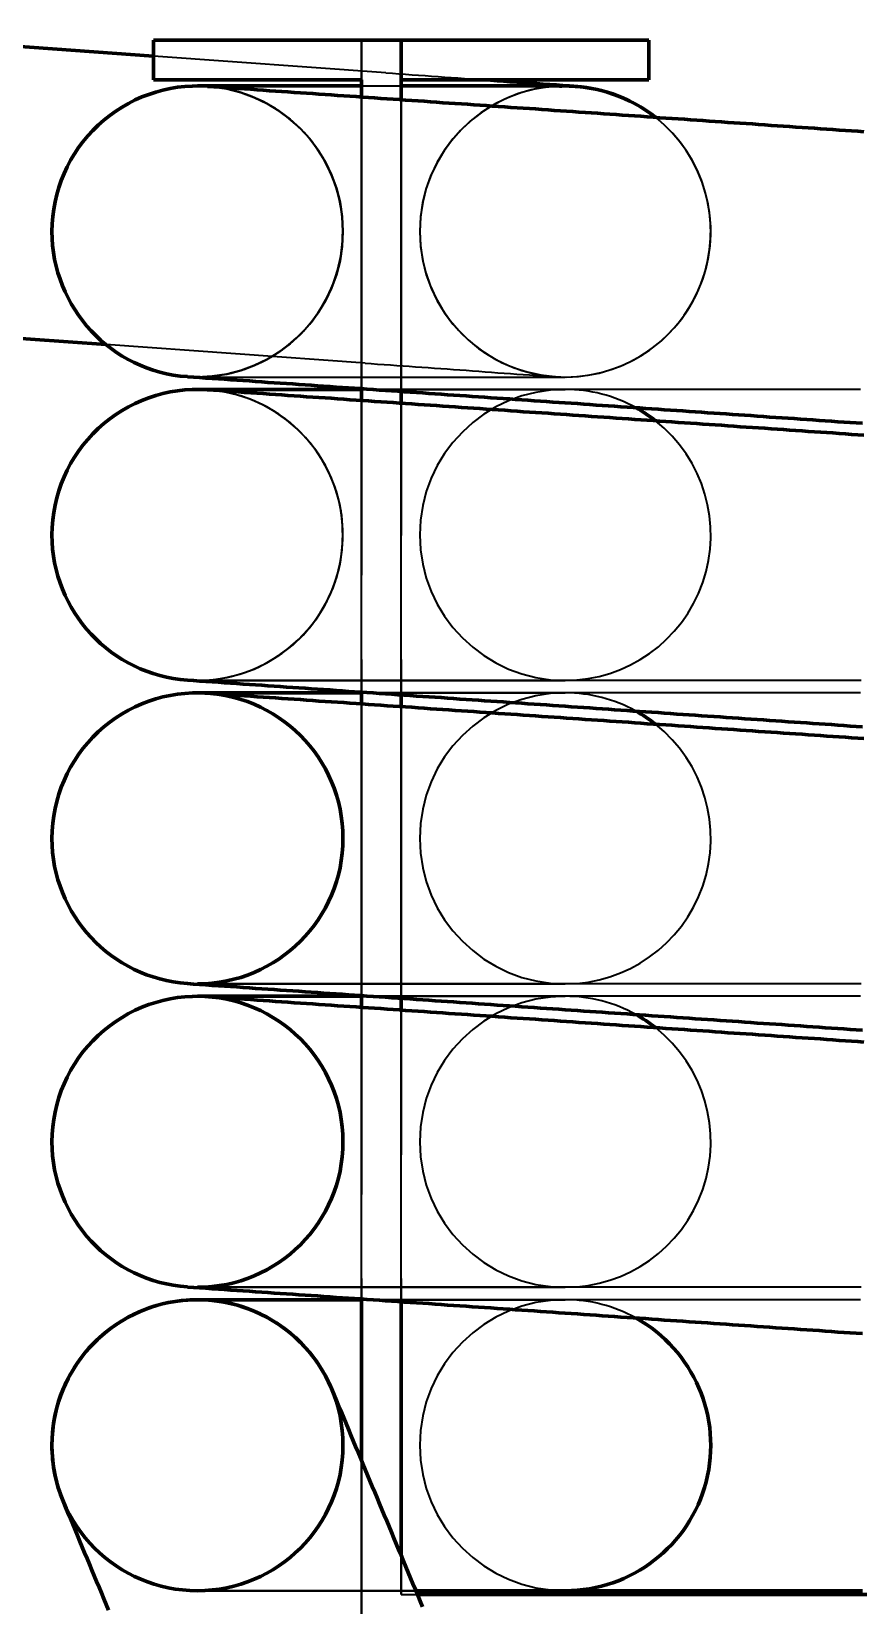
# Model space of a CAD drawing. Header units: millimetres. Extents: x 0 to 2382, y 0 to 420.
# Drawn here: x 137.43 to 144.11, y 152.82 to 165.53 of the extents above; entities that cross this region are included whole.
import ezdxf

# ---------------------------------------------------------------- set-up
doc = ezdxf.new("R2010")
doc.units = ezdxf.units.MM
doc.linetypes.add('IRAM-E-TRAZOS', pattern=[5, 4, -1])
doc.layers.add('01-VISIBLE', color=7, linetype='CONTINUOUS', lineweight=70)
doc.layers.add('02-OCULTA', color=4, linetype='IRAM-E-TRAZOS', lineweight=35)

msp = doc.modelspace()

# ---------------------------------------------------------------- linework, layer by layer
at = {"layer": '01-VISIBLE'}
for p, q in [((138.42, 165.329), (135.642, 165.528)), ((140.42, 165.458), (138.42, 165.458)), ((138.42, 165.138), (138.42, 165.458)), ((140.42, 164.977), (140.42, 165.458)), ((142.42, 165.458), (140.42, 165.458)), ((142.42, 165.138), (142.42, 165.458)), ((138.42, 165.138), (140.1, 165.138)), ((140.1, 164.999), (140.1, 165.138)), ((140.42, 165.088), (140.42, 165.138)), ((140.42, 165.138), (142.42, 165.138)), ((138.867, 165.088), (140.1, 165.088)), ((140.42, 165.088), (141.653, 165.088)), ((138.034, 163), (135.474, 163.184)), ((138.867, 162.638), (140.1, 162.638)), ((140.1, 162.549), (140.1, 162.643)), ((140.42, 162.527), (140.42, 162.621)), ((138.867, 160.188), (140.1, 160.188)), ((140.1, 160.099), (140.1, 160.193)), ((140.42, 160.077), (140.42, 160.171)), ((138.867, 157.738), (140.1, 157.738)), ((140.1, 157.649), (140.1, 157.743)), ((140.42, 157.627), (140.42, 157.721)), ((138.867, 155.288), (140.1, 155.288)), ((140.1, 153.988), (140.1, 155.293)), ((140.42, 153.222), (140.42, 155.271)), ((140.539, 152.938), (141.653, 152.938)), ((140.551, 152.908), (172.58, 152.908)), ((140.551, 152.908), (172.58, 152.908)), ((140.551, 152.908), (172.58, 152.908))]:
    msp.add_line(p, q, dxfattribs=at)
for points in [[(141.089, 165.138), (141.142, 165.134), (141.195, 165.13), (141.248, 165.126), (141.301, 165.122), (141.354, 165.119), (141.406, 165.115), (141.459, 165.111), (141.512, 165.107), (141.565, 165.103), (141.618, 165.1), (141.671, 165.096), (141.723, 165.092), (141.776, 165.088), (141.829, 165.084)], [(138.867, 165.088), (138.851, 165.088), (138.836, 165.088), (138.821, 165.088), (138.806, 165.088), (138.79, 165.088), (138.775, 165.088)], [(144.157, 164.718), (144.107, 164.722), (144.057, 164.725), (144.007, 164.729), (143.957, 164.732), (143.907, 164.736), (143.857, 164.739), (143.807, 164.743), (143.757, 164.746), (143.707, 164.749), (143.657, 164.753), (143.607, 164.756), (143.557, 164.76), (143.507, 164.763), (143.457, 164.767), (143.407, 164.77), (143.357, 164.774), (143.307, 164.777), (143.257, 164.781), (143.207, 164.784), (143.157, 164.787), (143.107, 164.791), (143.057, 164.794), (143.007, 164.798), (142.957, 164.801), (142.907, 164.805), (142.857, 164.808), (142.807, 164.812), (142.757, 164.815), (142.707, 164.819), (142.657, 164.822), (142.607, 164.826), (142.557, 164.829), (142.507, 164.832), (142.457, 164.836), (142.406, 164.839), (142.356, 164.843), (142.306, 164.846), (142.256, 164.85), (142.206, 164.853), (142.156, 164.857), (142.106, 164.86), (142.056, 164.864), (142.006, 164.867), (141.956, 164.87), (141.906, 164.874), (141.856, 164.877), (141.806, 164.881), (141.756, 164.884), (141.706, 164.888), (141.656, 164.891), (141.606, 164.895), (141.556, 164.898), (141.506, 164.902), (141.456, 164.905), (141.406, 164.908), (141.356, 164.912), (141.306, 164.915), (141.256, 164.919), (141.206, 164.922), (141.156, 164.926), (141.106, 164.929), (141.056, 164.933), (141.006, 164.936), (140.956, 164.94), (140.906, 164.943), (140.856, 164.946), (140.806, 164.95), (140.756, 164.953), (140.706, 164.957), (140.656, 164.96), (140.606, 164.964), (140.556, 164.967), (140.506, 164.971), (140.456, 164.974), (140.406, 164.978), (140.356, 164.981), (140.306, 164.984), (140.256, 164.988), (140.206, 164.991), (140.156, 164.995), (140.106, 164.998), (140.056, 165.002), (140.006, 165.005), (139.956, 165.009), (139.906, 165.012), (139.856, 165.016), (139.806, 165.019), (139.756, 165.022), (139.706, 165.026), (139.656, 165.029), (139.606, 165.033), (139.556, 165.036), (139.506, 165.04), (139.456, 165.043), (139.406, 165.047), (139.356, 165.05), (139.306, 165.054), (139.256, 165.057), (139.206, 165.061), (139.156, 165.064), (139.106, 165.067), (139.056, 165.071), (139.006, 165.074), (138.956, 165.078), (138.906, 165.081), (138.856, 165.085)], [(141.653, 165.088), (141.669, 165.088), (141.684, 165.088), (141.699, 165.088), (141.714, 165.088), (141.73, 165.088), (141.745, 165.088)], [(144.145, 162.364), (144.095, 162.367), (144.045, 162.37), (143.995, 162.374), (143.945, 162.377), (143.895, 162.381), (143.845, 162.384), (143.795, 162.388), (143.745, 162.391), (143.695, 162.395), (143.645, 162.398), (143.595, 162.402), (143.545, 162.405), (143.495, 162.409), (143.445, 162.412), (143.395, 162.415), (143.345, 162.419), (143.295, 162.422), (143.245, 162.426), (143.195, 162.429), (143.145, 162.433), (143.095, 162.436), (143.045, 162.44), (142.995, 162.443), (142.945, 162.447), (142.895, 162.45), (142.845, 162.453), (142.795, 162.457), (142.745, 162.46), (142.695, 162.464), (142.645, 162.467), (142.595, 162.471), (142.545, 162.474), (142.495, 162.478), (142.444, 162.481), (142.394, 162.485), (142.344, 162.488), (142.294, 162.491), (142.244, 162.495), (142.194, 162.498), (142.144, 162.502), (142.094, 162.505), (142.044, 162.509), (141.994, 162.512), (141.944, 162.516), (141.894, 162.519), (141.844, 162.523), (141.794, 162.526), (141.744, 162.529), (141.694, 162.533), (141.644, 162.536), (141.594, 162.54), (141.544, 162.543), (141.494, 162.547), (141.444, 162.55), (141.394, 162.554), (141.344, 162.557), (141.294, 162.561), (141.244, 162.564), (141.194, 162.567), (141.144, 162.571), (141.094, 162.574), (141.044, 162.578), (140.994, 162.581), (140.944, 162.585), (140.894, 162.588), (140.844, 162.592), (140.794, 162.595), (140.744, 162.599), (140.694, 162.602), (140.644, 162.606), (140.594, 162.609), (140.544, 162.612), (140.494, 162.616), (140.444, 162.619), (140.394, 162.623), (140.344, 162.626), (140.294, 162.63), (140.244, 162.633), (140.194, 162.637), (140.144, 162.64), (140.094, 162.644), (140.044, 162.647), (139.994, 162.65), (139.944, 162.654), (139.894, 162.657), (139.844, 162.661), (139.794, 162.664), (139.744, 162.668), (139.694, 162.671), (139.644, 162.675), (139.594, 162.678), (139.544, 162.682), (139.494, 162.685), (139.444, 162.688), (139.394, 162.692), (139.344, 162.695), (139.294, 162.699), (139.244, 162.702), (139.194, 162.706), (139.144, 162.709), (139.094, 162.713), (139.044, 162.716), (138.994, 162.72), (138.944, 162.723), (138.894, 162.726), (138.844, 162.73), (138.794, 162.733), (138.744, 162.737), (138.694, 162.74)], [(138.867, 162.638), (138.851, 162.638), (138.836, 162.638), (138.821, 162.638), (138.806, 162.638), (138.79, 162.638), (138.775, 162.638)], [(138.867, 162.638), (138.851, 162.638), (138.836, 162.638), (138.821, 162.638), (138.806, 162.638), (138.79, 162.638), (138.775, 162.638)], [(144.157, 162.268), (144.107, 162.272), (144.057, 162.275), (144.007, 162.279), (143.957, 162.282), (143.907, 162.286), (143.857, 162.289), (143.807, 162.293), (143.757, 162.296), (143.707, 162.299), (143.657, 162.303), (143.607, 162.306), (143.557, 162.31), (143.507, 162.313), (143.457, 162.317), (143.407, 162.32), (143.357, 162.324), (143.307, 162.327), (143.257, 162.331), (143.207, 162.334), (143.157, 162.337), (143.107, 162.341), (143.057, 162.344), (143.007, 162.348), (142.957, 162.351), (142.907, 162.355), (142.857, 162.358), (142.807, 162.362), (142.757, 162.365), (142.707, 162.369), (142.657, 162.372), (142.607, 162.376), (142.557, 162.379), (142.507, 162.382), (142.457, 162.386), (142.406, 162.389), (142.356, 162.393), (142.306, 162.396), (142.256, 162.4), (142.206, 162.403), (142.156, 162.407), (142.106, 162.41), (142.056, 162.414), (142.006, 162.417), (141.956, 162.42), (141.906, 162.424), (141.856, 162.427), (141.806, 162.431), (141.756, 162.434), (141.706, 162.438), (141.656, 162.441), (141.606, 162.445), (141.556, 162.448), (141.506, 162.452), (141.456, 162.455), (141.406, 162.458), (141.356, 162.462), (141.306, 162.465), (141.256, 162.469), (141.206, 162.472), (141.156, 162.476), (141.106, 162.479), (141.056, 162.483), (141.006, 162.486), (140.956, 162.49), (140.906, 162.493), (140.856, 162.496), (140.806, 162.5), (140.756, 162.503), (140.706, 162.507), (140.656, 162.51), (140.606, 162.514), (140.556, 162.517), (140.506, 162.521), (140.456, 162.524), (140.406, 162.528), (140.356, 162.531), (140.306, 162.534), (140.256, 162.538), (140.206, 162.541), (140.156, 162.545), (140.106, 162.548), (140.056, 162.552), (140.006, 162.555), (139.956, 162.559), (139.906, 162.562), (139.856, 162.566), (139.806, 162.569), (139.756, 162.572), (139.706, 162.576), (139.656, 162.579), (139.606, 162.583), (139.556, 162.586), (139.506, 162.59), (139.456, 162.593), (139.406, 162.597), (139.356, 162.6), (139.306, 162.604), (139.256, 162.607), (139.206, 162.611), (139.156, 162.614), (139.106, 162.617), (139.056, 162.621), (139.006, 162.624), (138.956, 162.628), (138.906, 162.631), (138.856, 162.635)], [(144.145, 159.914), (144.095, 159.917), (144.045, 159.92), (143.995, 159.924), (143.945, 159.927), (143.895, 159.931), (143.845, 159.934), (143.795, 159.938), (143.745, 159.941), (143.695, 159.945), (143.645, 159.948), (143.595, 159.952), (143.545, 159.955), (143.495, 159.959), (143.445, 159.962), (143.395, 159.965), (143.345, 159.969), (143.295, 159.972), (143.245, 159.976), (143.195, 159.979), (143.145, 159.983), (143.095, 159.986), (143.045, 159.99), (142.995, 159.993), (142.945, 159.997), (142.895, 160), (142.845, 160.003), (142.795, 160.007), (142.745, 160.01), (142.695, 160.014), (142.645, 160.017), (142.595, 160.021), (142.545, 160.024), (142.495, 160.028), (142.444, 160.031), (142.394, 160.035), (142.344, 160.038), (142.294, 160.041), (142.244, 160.045), (142.194, 160.048), (142.144, 160.052), (142.094, 160.055), (142.044, 160.059), (141.994, 160.062), (141.944, 160.066), (141.894, 160.069), (141.844, 160.073), (141.794, 160.076), (141.744, 160.079), (141.694, 160.083), (141.644, 160.086), (141.594, 160.09), (141.544, 160.093), (141.494, 160.097), (141.444, 160.1), (141.394, 160.104), (141.344, 160.107), (141.294, 160.111), (141.244, 160.114), (141.194, 160.117), (141.144, 160.121), (141.094, 160.124), (141.044, 160.128), (140.994, 160.131), (140.944, 160.135), (140.894, 160.138), (140.844, 160.142), (140.794, 160.145), (140.744, 160.149), (140.694, 160.152), (140.644, 160.156), (140.594, 160.159), (140.544, 160.162), (140.494, 160.166), (140.444, 160.169), (140.394, 160.173), (140.344, 160.176), (140.294, 160.18), (140.244, 160.183), (140.194, 160.187), (140.144, 160.19), (140.094, 160.194), (140.044, 160.197), (139.994, 160.2), (139.944, 160.204), (139.894, 160.207), (139.844, 160.211), (139.794, 160.214), (139.744, 160.218), (139.694, 160.221), (139.644, 160.225), (139.594, 160.228), (139.544, 160.232), (139.494, 160.235), (139.444, 160.238), (139.394, 160.242), (139.344, 160.245), (139.294, 160.249), (139.244, 160.252), (139.194, 160.256), (139.144, 160.259), (139.094, 160.263), (139.044, 160.266), (138.994, 160.27), (138.944, 160.273), (138.894, 160.276), (138.844, 160.28), (138.794, 160.283), (138.744, 160.287), (138.694, 160.29)], [(138.867, 160.188), (138.851, 160.188), (138.836, 160.188), (138.821, 160.188), (138.806, 160.188), (138.79, 160.188), (138.775, 160.188)], [(138.867, 160.188), (138.851, 160.188), (138.836, 160.188), (138.821, 160.188), (138.806, 160.188), (138.79, 160.188), (138.775, 160.188)], [(144.157, 159.818), (144.107, 159.822), (144.057, 159.825), (144.007, 159.829), (143.957, 159.832), (143.907, 159.836), (143.857, 159.839), (143.807, 159.843), (143.757, 159.846), (143.707, 159.849), (143.657, 159.853), (143.607, 159.856), (143.557, 159.86), (143.507, 159.863), (143.457, 159.867), (143.407, 159.87), (143.357, 159.874), (143.307, 159.877), (143.257, 159.881), (143.207, 159.884), (143.157, 159.887), (143.107, 159.891), (143.057, 159.894), (143.007, 159.898), (142.957, 159.901), (142.907, 159.905), (142.857, 159.908), (142.807, 159.912), (142.757, 159.915), (142.707, 159.919), (142.657, 159.922), (142.607, 159.926), (142.557, 159.929), (142.507, 159.932), (142.457, 159.936), (142.406, 159.939), (142.356, 159.943), (142.306, 159.946), (142.256, 159.95), (142.206, 159.953), (142.156, 159.957), (142.106, 159.96), (142.056, 159.964), (142.006, 159.967), (141.956, 159.97), (141.906, 159.974), (141.856, 159.977), (141.806, 159.981), (141.756, 159.984), (141.706, 159.988), (141.656, 159.991), (141.606, 159.995), (141.556, 159.998), (141.506, 160.002), (141.456, 160.005), (141.406, 160.008), (141.356, 160.012), (141.306, 160.015), (141.256, 160.019), (141.206, 160.022), (141.156, 160.026), (141.106, 160.029), (141.056, 160.033), (141.006, 160.036), (140.956, 160.04), (140.906, 160.043), (140.856, 160.046), (140.806, 160.05), (140.756, 160.053), (140.706, 160.057), (140.656, 160.06), (140.606, 160.064), (140.556, 160.067), (140.506, 160.071), (140.456, 160.074), (140.406, 160.078), (140.356, 160.081), (140.306, 160.084), (140.256, 160.088), (140.206, 160.091), (140.156, 160.095), (140.106, 160.098), (140.056, 160.102), (140.006, 160.105), (139.956, 160.109), (139.906, 160.112), (139.856, 160.116), (139.806, 160.119), (139.756, 160.122), (139.706, 160.126), (139.656, 160.129), (139.606, 160.133), (139.556, 160.136), (139.506, 160.14), (139.456, 160.143), (139.406, 160.147), (139.356, 160.15), (139.306, 160.154), (139.256, 160.157), (139.206, 160.161), (139.156, 160.164), (139.106, 160.167), (139.056, 160.171), (139.006, 160.174), (138.956, 160.178), (138.906, 160.181), (138.856, 160.185)], [(144.145, 157.464), (144.095, 157.467), (144.045, 157.47), (143.995, 157.474), (143.945, 157.477), (143.895, 157.481), (143.845, 157.484), (143.795, 157.488), (143.745, 157.491), (143.695, 157.495), (143.645, 157.498), (143.595, 157.502), (143.545, 157.505), (143.495, 157.509), (143.445, 157.512), (143.395, 157.515), (143.345, 157.519), (143.295, 157.522), (143.245, 157.526), (143.195, 157.529), (143.145, 157.533), (143.095, 157.536), (143.045, 157.54), (142.995, 157.543), (142.945, 157.547), (142.895, 157.55), (142.845, 157.553), (142.795, 157.557), (142.745, 157.56), (142.695, 157.564), (142.645, 157.567), (142.595, 157.571), (142.545, 157.574), (142.495, 157.578), (142.444, 157.581), (142.394, 157.585), (142.344, 157.588), (142.294, 157.591), (142.244, 157.595), (142.194, 157.598), (142.144, 157.602), (142.094, 157.605), (142.044, 157.609), (141.994, 157.612), (141.944, 157.616), (141.894, 157.619), (141.844, 157.623), (141.794, 157.626), (141.744, 157.629), (141.694, 157.633), (141.644, 157.636), (141.594, 157.64), (141.544, 157.643), (141.494, 157.647), (141.444, 157.65), (141.394, 157.654), (141.344, 157.657), (141.294, 157.661), (141.244, 157.664), (141.194, 157.667), (141.144, 157.671), (141.094, 157.674), (141.044, 157.678), (140.994, 157.681), (140.944, 157.685), (140.894, 157.688), (140.844, 157.692), (140.794, 157.695), (140.744, 157.699), (140.694, 157.702), (140.644, 157.706), (140.594, 157.709), (140.544, 157.712), (140.494, 157.716), (140.444, 157.719), (140.394, 157.723), (140.344, 157.726), (140.294, 157.73), (140.244, 157.733), (140.194, 157.737), (140.144, 157.74), (140.094, 157.744), (140.044, 157.747), (139.994, 157.75), (139.944, 157.754), (139.894, 157.757), (139.844, 157.761), (139.794, 157.764), (139.744, 157.768), (139.694, 157.771), (139.644, 157.775), (139.594, 157.778), (139.544, 157.782), (139.494, 157.785), (139.444, 157.788), (139.394, 157.792), (139.344, 157.795), (139.294, 157.799), (139.244, 157.802), (139.194, 157.806), (139.144, 157.809), (139.094, 157.813), (139.044, 157.816), (138.994, 157.82), (138.944, 157.823), (138.894, 157.826), (138.844, 157.83), (138.794, 157.833), (138.744, 157.837), (138.694, 157.84)], [(138.867, 157.738), (138.851, 157.738), (138.836, 157.738), (138.821, 157.738), (138.806, 157.738), (138.79, 157.738), (138.775, 157.738)], [(138.867, 157.738), (138.851, 157.738), (138.836, 157.738), (138.821, 157.738), (138.806, 157.738), (138.79, 157.738), (138.775, 157.738)], [(144.157, 157.368), (144.107, 157.372), (144.057, 157.375), (144.007, 157.379), (143.957, 157.382), (143.907, 157.386), (143.857, 157.389), (143.807, 157.393), (143.757, 157.396), (143.707, 157.399), (143.657, 157.403), (143.607, 157.406), (143.557, 157.41), (143.507, 157.413), (143.457, 157.417), (143.407, 157.42), (143.357, 157.424), (143.307, 157.427), (143.257, 157.431), (143.207, 157.434), (143.157, 157.437), (143.107, 157.441), (143.057, 157.444), (143.007, 157.448), (142.957, 157.451), (142.907, 157.455), (142.857, 157.458), (142.807, 157.462), (142.757, 157.465), (142.707, 157.469), (142.657, 157.472), (142.607, 157.476), (142.557, 157.479), (142.507, 157.482), (142.457, 157.486), (142.406, 157.489), (142.356, 157.493), (142.306, 157.496), (142.256, 157.5), (142.206, 157.503), (142.156, 157.507), (142.106, 157.51), (142.056, 157.514), (142.006, 157.517), (141.956, 157.52), (141.906, 157.524), (141.856, 157.527), (141.806, 157.531), (141.756, 157.534), (141.706, 157.538), (141.656, 157.541), (141.606, 157.545), (141.556, 157.548), (141.506, 157.552), (141.456, 157.555), (141.406, 157.558), (141.356, 157.562), (141.306, 157.565), (141.256, 157.569), (141.206, 157.572), (141.156, 157.576), (141.106, 157.579), (141.056, 157.583), (141.006, 157.586), (140.956, 157.59), (140.906, 157.593), (140.856, 157.596), (140.806, 157.6), (140.756, 157.603), (140.706, 157.607), (140.656, 157.61), (140.606, 157.614), (140.556, 157.617), (140.506, 157.621), (140.456, 157.624), (140.406, 157.628), (140.356, 157.631), (140.306, 157.634), (140.256, 157.638), (140.206, 157.641), (140.156, 157.645), (140.106, 157.648), (140.056, 157.652), (140.006, 157.655), (139.956, 157.659), (139.906, 157.662), (139.856, 157.666), (139.806, 157.669), (139.756, 157.672), (139.706, 157.676), (139.656, 157.679), (139.606, 157.683), (139.556, 157.686), (139.506, 157.69), (139.456, 157.693), (139.406, 157.697), (139.356, 157.7), (139.306, 157.704), (139.256, 157.707), (139.206, 157.711), (139.156, 157.714), (139.106, 157.717), (139.056, 157.721), (139.006, 157.724), (138.956, 157.728), (138.906, 157.731), (138.856, 157.735)], [(144.145, 155.014), (144.095, 155.017), (144.045, 155.02), (143.995, 155.024), (143.945, 155.027), (143.895, 155.031), (143.845, 155.034), (143.795, 155.038), (143.745, 155.041), (143.695, 155.045), (143.645, 155.048), (143.595, 155.052), (143.545, 155.055), (143.495, 155.059), (143.445, 155.062), (143.395, 155.065), (143.345, 155.069), (143.295, 155.072), (143.245, 155.076), (143.195, 155.079), (143.145, 155.083), (143.095, 155.086), (143.045, 155.09), (142.995, 155.093), (142.945, 155.097), (142.895, 155.1), (142.845, 155.103), (142.795, 155.107), (142.745, 155.11), (142.695, 155.114), (142.645, 155.117), (142.595, 155.121), (142.545, 155.124), (142.495, 155.128), (142.444, 155.131), (142.394, 155.135), (142.344, 155.138), (142.294, 155.141), (142.244, 155.145), (142.194, 155.148), (142.144, 155.152), (142.094, 155.155), (142.044, 155.159), (141.994, 155.162), (141.944, 155.166), (141.894, 155.169), (141.844, 155.173), (141.794, 155.176), (141.744, 155.179), (141.694, 155.183), (141.644, 155.186), (141.594, 155.19), (141.544, 155.193), (141.494, 155.197), (141.444, 155.2), (141.394, 155.204), (141.344, 155.207), (141.294, 155.211), (141.244, 155.214), (141.194, 155.217), (141.144, 155.221), (141.094, 155.224), (141.044, 155.228), (140.994, 155.231), (140.944, 155.235), (140.894, 155.238), (140.844, 155.242), (140.794, 155.245), (140.744, 155.249), (140.694, 155.252), (140.644, 155.256), (140.594, 155.259), (140.544, 155.262), (140.494, 155.266), (140.444, 155.269), (140.394, 155.273), (140.344, 155.276), (140.294, 155.28), (140.244, 155.283), (140.194, 155.287), (140.144, 155.29), (140.094, 155.294), (140.044, 155.297), (139.994, 155.3), (139.944, 155.304), (139.894, 155.307), (139.844, 155.311), (139.794, 155.314), (139.744, 155.318), (139.694, 155.321), (139.644, 155.325), (139.594, 155.328), (139.544, 155.332), (139.494, 155.335), (139.444, 155.338), (139.394, 155.342), (139.344, 155.345), (139.294, 155.349), (139.244, 155.352), (139.194, 155.356), (139.144, 155.359), (139.094, 155.363), (139.044, 155.366), (138.994, 155.37), (138.944, 155.373), (138.894, 155.376), (138.844, 155.38), (138.794, 155.383), (138.744, 155.387), (138.694, 155.39)], [(138.867, 155.288), (138.851, 155.288), (138.836, 155.288), (138.821, 155.288), (138.806, 155.288), (138.79, 155.288), (138.775, 155.288)], [(138.867, 155.288), (138.851, 155.288), (138.836, 155.288), (138.821, 155.288), (138.806, 155.288), (138.79, 155.288), (138.775, 155.288)], [(140.592, 152.809), (140.573, 152.855), (140.554, 152.901), (140.535, 152.947), (140.515, 152.994), (140.496, 153.04), (140.477, 153.086), (140.457, 153.132), (140.438, 153.178), (140.419, 153.225), (140.399, 153.271), (140.38, 153.317), (140.361, 153.363), (140.342, 153.41), (140.322, 153.456), (140.303, 153.502), (140.284, 153.548), (140.264, 153.594), (140.245, 153.641), (140.226, 153.687), (140.207, 153.733), (140.187, 153.779), (140.168, 153.826), (140.149, 153.872), (140.129, 153.918), (140.11, 153.964), (140.091, 154.01), (140.072, 154.057), (140.052, 154.103), (140.033, 154.149), (140.014, 154.195), (139.994, 154.242), (139.975, 154.288), (139.956, 154.334), (139.937, 154.38), (139.917, 154.426), (139.898, 154.473), (139.879, 154.519), (139.859, 154.565)], [(138.057, 152.782), (138.038, 152.828), (138.019, 152.874), (137.999, 152.92), (137.98, 152.967), (137.961, 153.013), (137.941, 153.059), (137.922, 153.105), (137.903, 153.152), (137.884, 153.198), (137.864, 153.244), (137.845, 153.29), (137.826, 153.336), (137.806, 153.383), (137.787, 153.429), (137.768, 153.475), (137.749, 153.521), (137.729, 153.567), (137.71, 153.614), (137.691, 153.66)], [(141.653, 152.938), (141.603, 152.938), (141.552, 152.938), (141.501, 152.938), (141.451, 152.938), (141.4, 152.938), (141.349, 152.938), (141.299, 152.938), (141.248, 152.938), (141.197, 152.938), (141.147, 152.938), (141.096, 152.938), (141.045, 152.938), (140.995, 152.938), (140.944, 152.938), (140.893, 152.938), (140.843, 152.938), (140.792, 152.938), (140.741, 152.938), (140.691, 152.938), (140.64, 152.938), (140.589, 152.938), (140.539, 152.938)], [(141.653, 152.938), (141.669, 152.938), (141.684, 152.938), (141.699, 152.938), (141.714, 152.938), (141.73, 152.938), (141.745, 152.938)], [(141.653, 152.938), (141.669, 152.938), (141.684, 152.938), (141.699, 152.938), (141.714, 152.938), (141.73, 152.938), (141.745, 152.938)], [(144.146, 152.938), (144.096, 152.938), (144.046, 152.938), (143.996, 152.938), (143.946, 152.938), (143.896, 152.938), (143.846, 152.938), (143.796, 152.938), (143.746, 152.938), (143.696, 152.938), (143.646, 152.938), (143.596, 152.938), (143.546, 152.938), (143.496, 152.938), (143.446, 152.938), (143.396, 152.938), (143.346, 152.938), (143.296, 152.938), (143.246, 152.938), (143.196, 152.938), (143.146, 152.938), (143.096, 152.938), (143.046, 152.938), (142.996, 152.938), (142.946, 152.938), (142.896, 152.938), (142.846, 152.938), (142.796, 152.938), (142.745, 152.938), (142.695, 152.938), (142.645, 152.938), (142.595, 152.938), (142.545, 152.938), (142.495, 152.938), (142.445, 152.938), (142.395, 152.938), (142.345, 152.938), (142.295, 152.938), (142.245, 152.938), (142.195, 152.938), (142.145, 152.938), (142.095, 152.938), (142.045, 152.938), (141.995, 152.938), (141.945, 152.938), (141.895, 152.938), (141.845, 152.938), (141.795, 152.938), (141.745, 152.938)]]:
    msp.add_lwpolyline(points, dxfattribs=at)
msp.add_circle((138.775, 154.113), 1.175, dxfattribs=at)
for centre, start, end in [((138.775, 163.913), 86.0465, -180), ((138.775, 163.913), 86.0453, 86.0465), ((141.745, 163.913), 85.9008, 92.2379), ((141.745, 163.913), 51.7086, 90), ((141.745, 163.913), 51.7086, 85.9008), ((138.775, 163.913), -180, -93.9535), ((138.775, 163.913), 180, -93.9535), ((138.775, 161.463), 86.0465, -180), ((138.775, 161.463), 86.0465, 90), ((138.775, 161.463), 86.0453, 86.0465), ((141.745, 161.463), 51.7086, 60.9872), ((141.745, 161.463), 51.7086, 60.9872), ((138.775, 161.463), -180, -93.9535), ((138.775, 161.463), 180, -93.9535), ((138.775, 161.463), 180, -93.9535), ((138.775, 161.463), 180, -93.9535), ((138.775, 159.013), 86.0465, -180), ((138.775, 159.013), -90, 90), ((138.775, 159.013), 86.0453, 86.0465), ((141.745, 159.013), 51.7086, 60.9872), ((141.745, 159.013), 51.7086, 60.9872), ((138.775, 159.013), -180, -93.9535), ((138.775, 159.013), 180, -93.9535), ((138.775, 159.013), 180, -93.9535), ((138.775, 159.013), 180, -93.9535), ((138.775, 156.563), 86.0465, -180), ((138.775, 159.013), -90, -87.7621), ((138.775, 156.563), -90, 90), ((138.775, 156.563), 86.0453, 86.0465), ((141.745, 156.563), 51.7086, 60.9872), ((141.745, 156.563), 51.7086, 60.9872), ((138.775, 156.563), -180, -93.9535), ((138.775, 156.563), 180, -93.9535), ((138.775, 156.563), 180, -93.9535), ((138.775, 156.563), 180, -93.9535), ((138.775, 156.563), -90, -87.7621), ((138.775, 154.113), 22.6537, -180), ((141.745, 154.113), -90, 60.9872), ((141.745, 154.113), -90, 60.9872), ((138.775, 154.113), -180, -157.3463), ((138.775, 154.113), -157.3463, -157.3457)]:
    msp.add_arc(centre, 1.175, start, end, dxfattribs=at)
at = {"layer": '02-OCULTA'}
for p, q in [((138.42, 165.138), (138.42, 165.458)), ((138.42, 165.458), (140.42, 165.458)), ((140.42, 165.458), (138.42, 165.458)), ((138.42, 165.138), (138.42, 165.458)), ((138.42, 165.138), (138.42, 165.458)), ((138.42, 165.458), (140.42, 165.458)), ((140.1, 165.458), (140.1, 152.588)), ((140.1, 152.588), (140.1, 165.458)), ((140.42, 165.458), (140.1, 165.458)), ((140.1, 165.458), (142.42, 165.458)), ((140.42, 165.458), (140.42, 152.908)), ((140.42, 152.908), (140.42, 165.458)), ((140.42, 165.458), (140.42, 152.908)), ((142.42, 165.138), (142.42, 165.458)), ((140.296, 165.194), (138.42, 165.329)), ((138.42, 165.138), (140.1, 165.138)), ((138.42, 165.138), (140.1, 165.138)), ((138.42, 165.138), (140.1, 165.138)), ((140.1, 165.138), (140.1, 152.588)), ((140.1, 165.138), (140.1, 152.588)), ((140.1, 152.588), (140.1, 165.138)), ((140.42, 165.138), (142.42, 165.138)), ((140.42, 152.908), (140.42, 165.138)), ((140.1, 165.088), (140.42, 165.088)), ((140.1, 162.643), (140.1, 164.999)), ((140.42, 152.908), (140.42, 165.088)), ((140.42, 162.621), (140.42, 164.977)), ((140.128, 162.85), (138.034, 163)), ((138.867, 162.738), (141.653, 162.738)), ((141.653, 162.638), (138.867, 162.638)), ((140.1, 162.638), (141.653, 162.638)), ((140.1, 160.193), (140.1, 162.549)), ((140.42, 160.171), (140.42, 162.527)), ((138.867, 160.288), (141.653, 160.288)), ((141.653, 160.288), (138.867, 160.288)), ((141.653, 160.188), (138.867, 160.188)), ((140.1, 160.188), (141.653, 160.188)), ((140.1, 157.743), (140.1, 160.099)), ((140.42, 157.721), (140.42, 160.077)), ((138.867, 157.838), (141.653, 157.838)), ((141.653, 157.838), (138.867, 157.838)), ((141.653, 157.738), (138.867, 157.738)), ((140.1, 157.738), (141.653, 157.738)), ((140.1, 155.293), (140.1, 157.649)), ((140.42, 155.271), (140.42, 157.627)), ((138.867, 155.388), (141.653, 155.388)), ((141.653, 155.388), (138.867, 155.388)), ((141.653, 155.288), (138.867, 155.288)), ((140.1, 155.288), (141.653, 155.288)), ((140.1, 152.588), (140.1, 153.988)), ((140.42, 152.908), (140.42, 153.222)), ((138.867, 152.938), (140.539, 152.938)), ((141.653, 152.938), (138.867, 152.938)), ((140.42, 152.908), (140.551, 152.908)), ((140.42, 152.908), (172.58, 152.908)), ((140.42, 152.908), (140.551, 152.908)), ((140.42, 152.908), (172.58, 152.908)), ((140.42, 152.908), (140.551, 152.908)), ((140.42, 152.908), (172.58, 152.908))]:
    msp.add_line(p, q, dxfattribs=at)
for points in [[(140.296, 165.194), (140.349, 165.191), (140.402, 165.187), (140.455, 165.183), (140.508, 165.179), (140.561, 165.175), (140.613, 165.172), (140.666, 165.168), (140.719, 165.164), (140.772, 165.16), (140.825, 165.156), (140.878, 165.153), (140.931, 165.149), (140.984, 165.145), (141.037, 165.141), (141.089, 165.138)], [(140.128, 162.85), (140.179, 162.847), (140.23, 162.843), (140.282, 162.839), (140.333, 162.836), (140.384, 162.832), (140.435, 162.828), (140.486, 162.825), (140.537, 162.821), (140.588, 162.817), (140.639, 162.814), (140.69, 162.81), (140.741, 162.806), (140.792, 162.803), (140.844, 162.799), (140.895, 162.795), (140.946, 162.792), (140.997, 162.788), (141.048, 162.784), (141.099, 162.781), (141.15, 162.777), (141.201, 162.773), (141.252, 162.77), (141.303, 162.766), (141.354, 162.762), (141.406, 162.759), (141.457, 162.755), (141.508, 162.751), (141.559, 162.748), (141.61, 162.744), (141.661, 162.741)], [(138.867, 162.738), (138.851, 162.738), (138.836, 162.738), (138.821, 162.738), (138.806, 162.738), (138.79, 162.738), (138.775, 162.738)], [(141.653, 162.738), (141.669, 162.738), (141.684, 162.738), (141.699, 162.738), (141.714, 162.738), (141.73, 162.738), (141.745, 162.738)], [(138.867, 162.638), (138.851, 162.638), (138.836, 162.638), (138.821, 162.638), (138.806, 162.638), (138.79, 162.638), (138.775, 162.638)], [(144.13, 162.638), (144.08, 162.638), (144.03, 162.638), (143.98, 162.638), (143.929, 162.638), (143.879, 162.638), (143.829, 162.638), (143.779, 162.638), (143.729, 162.638), (143.679, 162.638), (143.629, 162.638), (143.578, 162.638), (143.528, 162.638), (143.478, 162.638), (143.428, 162.638), (143.378, 162.638), (143.328, 162.638), (143.278, 162.638), (143.228, 162.638), (143.177, 162.638), (143.127, 162.638), (143.077, 162.638), (143.027, 162.638), (142.977, 162.638), (142.927, 162.638), (142.877, 162.638), (142.827, 162.638), (142.776, 162.638), (142.726, 162.638), (142.676, 162.638), (142.626, 162.638), (142.576, 162.638), (142.526, 162.638), (142.476, 162.638), (142.426, 162.638), (142.375, 162.638), (142.325, 162.638), (142.275, 162.638), (142.225, 162.638), (142.175, 162.638), (142.125, 162.638), (142.075, 162.638), (142.025, 162.638), (141.974, 162.638), (141.924, 162.638), (141.874, 162.638), (141.824, 162.638), (141.774, 162.638), (141.724, 162.638), (141.674, 162.638), (141.624, 162.638), (141.573, 162.638), (141.523, 162.638), (141.473, 162.638), (141.423, 162.638), (141.373, 162.638), (141.323, 162.638), (141.273, 162.638), (141.223, 162.638), (141.172, 162.638), (141.122, 162.638), (141.072, 162.638), (141.022, 162.638), (140.972, 162.638), (140.922, 162.638), (140.872, 162.638), (140.822, 162.638), (140.771, 162.638), (140.721, 162.638), (140.671, 162.638), (140.621, 162.638), (140.571, 162.638), (140.521, 162.638), (140.471, 162.638), (140.421, 162.638), (140.37, 162.638), (140.32, 162.638), (140.27, 162.638), (140.22, 162.638), (140.17, 162.638), (140.12, 162.638), (140.07, 162.638), (140.02, 162.638), (139.969, 162.638), (139.919, 162.638), (139.869, 162.638), (139.819, 162.638), (139.769, 162.638), (139.719, 162.638), (139.669, 162.638), (139.618, 162.638), (139.568, 162.638), (139.518, 162.638), (139.468, 162.638), (139.418, 162.638), (139.368, 162.638), (139.318, 162.638), (139.268, 162.638), (139.217, 162.638), (139.167, 162.638), (139.117, 162.638), (139.067, 162.638), (139.017, 162.638), (138.967, 162.638), (138.917, 162.638), (138.867, 162.638)], [(141.653, 162.638), (141.669, 162.638), (141.684, 162.638), (141.699, 162.638), (141.714, 162.638), (141.73, 162.638), (141.745, 162.638)], [(141.653, 162.638), (141.669, 162.638), (141.684, 162.638), (141.699, 162.638), (141.714, 162.638), (141.73, 162.638), (141.745, 162.638)], [(138.867, 160.288), (138.851, 160.288), (138.836, 160.288), (138.821, 160.288), (138.806, 160.288), (138.79, 160.288), (138.775, 160.288)], [(138.867, 160.288), (138.851, 160.288), (138.836, 160.288), (138.821, 160.288), (138.806, 160.288), (138.79, 160.288), (138.775, 160.288)], [(144.135, 160.288), (144.085, 160.288), (144.035, 160.288), (143.985, 160.288), (143.935, 160.288), (143.885, 160.288), (143.834, 160.288), (143.784, 160.288), (143.734, 160.288), (143.684, 160.288), (143.634, 160.288), (143.584, 160.288), (143.534, 160.288), (143.484, 160.288), (143.434, 160.288), (143.384, 160.288), (143.334, 160.288), (143.283, 160.288), (143.233, 160.288), (143.183, 160.288), (143.133, 160.288), (143.083, 160.288), (143.033, 160.288), (142.983, 160.288), (142.933, 160.288), (142.883, 160.288), (142.833, 160.288), (142.783, 160.288), (142.732, 160.288), (142.682, 160.288), (142.632, 160.288), (142.582, 160.288), (142.532, 160.288), (142.482, 160.288), (142.432, 160.288), (142.382, 160.288), (142.332, 160.288), (142.282, 160.288), (142.231, 160.288), (142.181, 160.288), (142.131, 160.288), (142.081, 160.288), (142.031, 160.288), (141.981, 160.288), (141.931, 160.288), (141.881, 160.288), (141.831, 160.288), (141.781, 160.288), (141.731, 160.288), (141.68, 160.288), (141.63, 160.288), (141.58, 160.288), (141.53, 160.288), (141.48, 160.288), (141.43, 160.288), (141.38, 160.288), (141.33, 160.288), (141.28, 160.288), (141.23, 160.288), (141.18, 160.288), (141.129, 160.288), (141.079, 160.288), (141.029, 160.288), (140.979, 160.288), (140.929, 160.288), (140.879, 160.288), (140.829, 160.288), (140.779, 160.288), (140.729, 160.288), (140.679, 160.288), (140.628, 160.288), (140.578, 160.288), (140.528, 160.288), (140.478, 160.288), (140.428, 160.288), (140.378, 160.288), (140.328, 160.288), (140.278, 160.288), (140.228, 160.288), (140.178, 160.288), (140.128, 160.288), (140.077, 160.288), (140.027, 160.288), (139.977, 160.288), (139.927, 160.288), (139.877, 160.288), (139.827, 160.288), (139.777, 160.288), (139.727, 160.288), (139.677, 160.288), (139.627, 160.288), (139.577, 160.288), (139.526, 160.288), (139.476, 160.288), (139.426, 160.288), (139.376, 160.288), (139.326, 160.288), (139.276, 160.288), (139.226, 160.288), (139.176, 160.288), (139.126, 160.288), (139.076, 160.288), (139.025, 160.288), (138.975, 160.288), (138.925, 160.288), (138.875, 160.288), (138.825, 160.288), (138.775, 160.288)], [(141.653, 160.288), (141.669, 160.288), (141.684, 160.288), (141.699, 160.288), (141.714, 160.288), (141.73, 160.288), (141.745, 160.288)], [(141.653, 160.288), (141.669, 160.288), (141.684, 160.288), (141.699, 160.288), (141.714, 160.288), (141.73, 160.288), (141.745, 160.288)], [(138.867, 160.188), (138.851, 160.188), (138.836, 160.188), (138.821, 160.188), (138.806, 160.188), (138.79, 160.188), (138.775, 160.188)], [(144.13, 160.188), (144.08, 160.188), (144.03, 160.188), (143.98, 160.188), (143.929, 160.188), (143.879, 160.188), (143.829, 160.188), (143.779, 160.188), (143.729, 160.188), (143.679, 160.188), (143.629, 160.188), (143.578, 160.188), (143.528, 160.188), (143.478, 160.188), (143.428, 160.188), (143.378, 160.188), (143.328, 160.188), (143.278, 160.188), (143.228, 160.188), (143.177, 160.188), (143.127, 160.188), (143.077, 160.188), (143.027, 160.188), (142.977, 160.188), (142.927, 160.188), (142.877, 160.188), (142.827, 160.188), (142.776, 160.188), (142.726, 160.188), (142.676, 160.188), (142.626, 160.188), (142.576, 160.188), (142.526, 160.188), (142.476, 160.188), (142.426, 160.188), (142.375, 160.188), (142.325, 160.188), (142.275, 160.188), (142.225, 160.188), (142.175, 160.188), (142.125, 160.188), (142.075, 160.188), (142.025, 160.188), (141.974, 160.188), (141.924, 160.188), (141.874, 160.188), (141.824, 160.188), (141.774, 160.188), (141.724, 160.188), (141.674, 160.188), (141.624, 160.188), (141.573, 160.188), (141.523, 160.188), (141.473, 160.188), (141.423, 160.188), (141.373, 160.188), (141.323, 160.188), (141.273, 160.188), (141.223, 160.188), (141.172, 160.188), (141.122, 160.188), (141.072, 160.188), (141.022, 160.188), (140.972, 160.188), (140.922, 160.188), (140.872, 160.188), (140.822, 160.188), (140.771, 160.188), (140.721, 160.188), (140.671, 160.188), (140.621, 160.188), (140.571, 160.188), (140.521, 160.188), (140.471, 160.188), (140.421, 160.188), (140.37, 160.188), (140.32, 160.188), (140.27, 160.188), (140.22, 160.188), (140.17, 160.188), (140.12, 160.188), (140.07, 160.188), (140.02, 160.188), (139.969, 160.188), (139.919, 160.188), (139.869, 160.188), (139.819, 160.188), (139.769, 160.188), (139.719, 160.188), (139.669, 160.188), (139.618, 160.188), (139.568, 160.188), (139.518, 160.188), (139.468, 160.188), (139.418, 160.188), (139.368, 160.188), (139.318, 160.188), (139.268, 160.188), (139.217, 160.188), (139.167, 160.188), (139.117, 160.188), (139.067, 160.188), (139.017, 160.188), (138.967, 160.188), (138.917, 160.188), (138.867, 160.188)], [(141.653, 160.188), (141.669, 160.188), (141.684, 160.188), (141.699, 160.188), (141.714, 160.188), (141.73, 160.188), (141.745, 160.188)], [(141.653, 160.188), (141.669, 160.188), (141.684, 160.188), (141.699, 160.188), (141.714, 160.188), (141.73, 160.188), (141.745, 160.188)], [(138.867, 157.838), (138.851, 157.838), (138.836, 157.838), (138.821, 157.838), (138.806, 157.838), (138.79, 157.838), (138.775, 157.838)], [(138.867, 157.838), (138.851, 157.838), (138.836, 157.838), (138.821, 157.838), (138.806, 157.838), (138.79, 157.838), (138.775, 157.838)], [(144.135, 157.838), (144.085, 157.838), (144.035, 157.838), (143.985, 157.838), (143.935, 157.838), (143.885, 157.838), (143.834, 157.838), (143.784, 157.838), (143.734, 157.838), (143.684, 157.838), (143.634, 157.838), (143.584, 157.838), (143.534, 157.838), (143.484, 157.838), (143.434, 157.838), (143.384, 157.838), (143.334, 157.838), (143.283, 157.838), (143.233, 157.838), (143.183, 157.838), (143.133, 157.838), (143.083, 157.838), (143.033, 157.838), (142.983, 157.838), (142.933, 157.838), (142.883, 157.838), (142.833, 157.838), (142.783, 157.838), (142.732, 157.838), (142.682, 157.838), (142.632, 157.838), (142.582, 157.838), (142.532, 157.838), (142.482, 157.838), (142.432, 157.838), (142.382, 157.838), (142.332, 157.838), (142.282, 157.838), (142.231, 157.838), (142.181, 157.838), (142.131, 157.838), (142.081, 157.838), (142.031, 157.838), (141.981, 157.838), (141.931, 157.838), (141.881, 157.838), (141.831, 157.838), (141.781, 157.838), (141.731, 157.838), (141.68, 157.838), (141.63, 157.838), (141.58, 157.838), (141.53, 157.838), (141.48, 157.838), (141.43, 157.838), (141.38, 157.838), (141.33, 157.838), (141.28, 157.838), (141.23, 157.838), (141.18, 157.838), (141.129, 157.838), (141.079, 157.838), (141.029, 157.838), (140.979, 157.838), (140.929, 157.838), (140.879, 157.838), (140.829, 157.838), (140.779, 157.838), (140.729, 157.838), (140.679, 157.838), (140.628, 157.838), (140.578, 157.838), (140.528, 157.838), (140.478, 157.838), (140.428, 157.838), (140.378, 157.838), (140.328, 157.838), (140.278, 157.838), (140.228, 157.838), (140.178, 157.838), (140.128, 157.838), (140.077, 157.838), (140.027, 157.838), (139.977, 157.838), (139.927, 157.838), (139.877, 157.838), (139.827, 157.838), (139.777, 157.838), (139.727, 157.838), (139.677, 157.838), (139.627, 157.838), (139.577, 157.838), (139.526, 157.838), (139.476, 157.838), (139.426, 157.838), (139.376, 157.838), (139.326, 157.838), (139.276, 157.838), (139.226, 157.838), (139.176, 157.838), (139.126, 157.838), (139.076, 157.838), (139.025, 157.838), (138.975, 157.838), (138.925, 157.838), (138.875, 157.838), (138.825, 157.838), (138.775, 157.838)], [(138.867, 157.738), (138.851, 157.738), (138.836, 157.738), (138.821, 157.738), (138.806, 157.738), (138.79, 157.738), (138.775, 157.738)], [(144.13, 157.738), (144.08, 157.738), (144.03, 157.738), (143.98, 157.738), (143.929, 157.738), (143.879, 157.738), (143.829, 157.738), (143.779, 157.738), (143.729, 157.738), (143.679, 157.738), (143.629, 157.738), (143.578, 157.738), (143.528, 157.738), (143.478, 157.738), (143.428, 157.738), (143.378, 157.738), (143.328, 157.738), (143.278, 157.738), (143.228, 157.738), (143.177, 157.738), (143.127, 157.738), (143.077, 157.738), (143.027, 157.738), (142.977, 157.738), (142.927, 157.738), (142.877, 157.738), (142.827, 157.738), (142.776, 157.738), (142.726, 157.738), (142.676, 157.738), (142.626, 157.738), (142.576, 157.738), (142.526, 157.738), (142.476, 157.738), (142.426, 157.738), (142.375, 157.738), (142.325, 157.738), (142.275, 157.738), (142.225, 157.738), (142.175, 157.738), (142.125, 157.738), (142.075, 157.738), (142.025, 157.738), (141.974, 157.738), (141.924, 157.738), (141.874, 157.738), (141.824, 157.738), (141.774, 157.738), (141.724, 157.738), (141.674, 157.738), (141.624, 157.738), (141.573, 157.738), (141.523, 157.738), (141.473, 157.738), (141.423, 157.738), (141.373, 157.738), (141.323, 157.738), (141.273, 157.738), (141.223, 157.738), (141.172, 157.738), (141.122, 157.738), (141.072, 157.738), (141.022, 157.738), (140.972, 157.738), (140.922, 157.738), (140.872, 157.738), (140.822, 157.738), (140.771, 157.738), (140.721, 157.738), (140.671, 157.738), (140.621, 157.738), (140.571, 157.738), (140.521, 157.738), (140.471, 157.738), (140.421, 157.738), (140.37, 157.738), (140.32, 157.738), (140.27, 157.738), (140.22, 157.738), (140.17, 157.738), (140.12, 157.738), (140.07, 157.738), (140.02, 157.738), (139.969, 157.738), (139.919, 157.738), (139.869, 157.738), (139.819, 157.738), (139.769, 157.738), (139.719, 157.738), (139.669, 157.738), (139.618, 157.738), (139.568, 157.738), (139.518, 157.738), (139.468, 157.738), (139.418, 157.738), (139.368, 157.738), (139.318, 157.738), (139.268, 157.738), (139.217, 157.738), (139.167, 157.738), (139.117, 157.738), (139.067, 157.738), (139.017, 157.738), (138.967, 157.738), (138.917, 157.738), (138.867, 157.738)], [(141.653, 157.838), (141.669, 157.838), (141.684, 157.838), (141.699, 157.838), (141.714, 157.838), (141.73, 157.838), (141.745, 157.838)], [(141.653, 157.838), (141.669, 157.838), (141.684, 157.838), (141.699, 157.838), (141.714, 157.838), (141.73, 157.838), (141.745, 157.838)], [(141.653, 157.738), (141.669, 157.738), (141.684, 157.738), (141.699, 157.738), (141.714, 157.738), (141.73, 157.738), (141.745, 157.738)], [(141.653, 157.738), (141.669, 157.738), (141.684, 157.738), (141.699, 157.738), (141.714, 157.738), (141.73, 157.738), (141.745, 157.738)], [(138.867, 155.388), (138.851, 155.388), (138.836, 155.388), (138.821, 155.388), (138.806, 155.388), (138.79, 155.388), (138.775, 155.388)], [(138.867, 155.388), (138.851, 155.388), (138.836, 155.388), (138.821, 155.388), (138.806, 155.388), (138.79, 155.388), (138.775, 155.388)], [(144.135, 155.388), (144.085, 155.388), (144.035, 155.388), (143.985, 155.388), (143.935, 155.388), (143.885, 155.388), (143.834, 155.388), (143.784, 155.388), (143.734, 155.388), (143.684, 155.388), (143.634, 155.388), (143.584, 155.388), (143.534, 155.388), (143.484, 155.388), (143.434, 155.388), (143.384, 155.388), (143.334, 155.388), (143.283, 155.388), (143.233, 155.388), (143.183, 155.388), (143.133, 155.388), (143.083, 155.388), (143.033, 155.388), (142.983, 155.388), (142.933, 155.388), (142.883, 155.388), (142.833, 155.388), (142.783, 155.388), (142.732, 155.388), (142.682, 155.388), (142.632, 155.388), (142.582, 155.388), (142.532, 155.388), (142.482, 155.388), (142.432, 155.388), (142.382, 155.388), (142.332, 155.388), (142.282, 155.388), (142.231, 155.388), (142.181, 155.388), (142.131, 155.388), (142.081, 155.388), (142.031, 155.388), (141.981, 155.388), (141.931, 155.388), (141.881, 155.388), (141.831, 155.388), (141.781, 155.388), (141.731, 155.388), (141.68, 155.388), (141.63, 155.388), (141.58, 155.388), (141.53, 155.388), (141.48, 155.388), (141.43, 155.388), (141.38, 155.388), (141.33, 155.388), (141.28, 155.388), (141.23, 155.388), (141.18, 155.388), (141.129, 155.388), (141.079, 155.388), (141.029, 155.388), (140.979, 155.388), (140.929, 155.388), (140.879, 155.388), (140.829, 155.388), (140.779, 155.388), (140.729, 155.388), (140.679, 155.388), (140.628, 155.388), (140.578, 155.388), (140.528, 155.388), (140.478, 155.388), (140.428, 155.388), (140.378, 155.388), (140.328, 155.388), (140.278, 155.388), (140.228, 155.388), (140.178, 155.388), (140.128, 155.388), (140.077, 155.388), (140.027, 155.388), (139.977, 155.388), (139.927, 155.388), (139.877, 155.388), (139.827, 155.388), (139.777, 155.388), (139.727, 155.388), (139.677, 155.388), (139.627, 155.388), (139.577, 155.388), (139.526, 155.388), (139.476, 155.388), (139.426, 155.388), (139.376, 155.388), (139.326, 155.388), (139.276, 155.388), (139.226, 155.388), (139.176, 155.388), (139.126, 155.388), (139.076, 155.388), (139.025, 155.388), (138.975, 155.388), (138.925, 155.388), (138.875, 155.388), (138.825, 155.388), (138.775, 155.388)], [(141.653, 155.388), (141.669, 155.388), (141.684, 155.388), (141.699, 155.388), (141.714, 155.388), (141.73, 155.388), (141.745, 155.388)], [(141.653, 155.388), (141.669, 155.388), (141.684, 155.388), (141.699, 155.388), (141.714, 155.388), (141.73, 155.388), (141.745, 155.388)], [(138.867, 155.288), (138.851, 155.288), (138.836, 155.288), (138.821, 155.288), (138.806, 155.288), (138.79, 155.288), (138.775, 155.288)], [(144.13, 155.288), (144.08, 155.288), (144.03, 155.288), (143.98, 155.288), (143.929, 155.288), (143.879, 155.288), (143.829, 155.288), (143.779, 155.288), (143.729, 155.288), (143.679, 155.288), (143.629, 155.288), (143.578, 155.288), (143.528, 155.288), (143.478, 155.288), (143.428, 155.288), (143.378, 155.288), (143.328, 155.288), (143.278, 155.288), (143.228, 155.288), (143.177, 155.288), (143.127, 155.288), (143.077, 155.288), (143.027, 155.288), (142.977, 155.288), (142.927, 155.288), (142.877, 155.288), (142.827, 155.288), (142.776, 155.288), (142.726, 155.288), (142.676, 155.288), (142.626, 155.288), (142.576, 155.288), (142.526, 155.288), (142.476, 155.288), (142.426, 155.288), (142.375, 155.288), (142.325, 155.288), (142.275, 155.288), (142.225, 155.288), (142.175, 155.288), (142.125, 155.288), (142.075, 155.288), (142.025, 155.288), (141.974, 155.288), (141.924, 155.288), (141.874, 155.288), (141.824, 155.288), (141.774, 155.288), (141.724, 155.288), (141.674, 155.288), (141.624, 155.288), (141.573, 155.288), (141.523, 155.288), (141.473, 155.288), (141.423, 155.288), (141.373, 155.288), (141.323, 155.288), (141.273, 155.288), (141.223, 155.288), (141.172, 155.288), (141.122, 155.288), (141.072, 155.288), (141.022, 155.288), (140.972, 155.288), (140.922, 155.288), (140.872, 155.288), (140.822, 155.288), (140.771, 155.288), (140.721, 155.288), (140.671, 155.288), (140.621, 155.288), (140.571, 155.288), (140.521, 155.288), (140.471, 155.288), (140.421, 155.288), (140.37, 155.288), (140.32, 155.288), (140.27, 155.288), (140.22, 155.288), (140.17, 155.288), (140.12, 155.288), (140.07, 155.288), (140.02, 155.288), (139.969, 155.288), (139.919, 155.288), (139.869, 155.288), (139.819, 155.288), (139.769, 155.288), (139.719, 155.288), (139.669, 155.288), (139.618, 155.288), (139.568, 155.288), (139.518, 155.288), (139.468, 155.288), (139.418, 155.288), (139.368, 155.288), (139.318, 155.288), (139.268, 155.288), (139.217, 155.288), (139.167, 155.288), (139.117, 155.288), (139.067, 155.288), (139.017, 155.288), (138.967, 155.288), (138.917, 155.288), (138.867, 155.288)], [(141.653, 155.288), (141.669, 155.288), (141.684, 155.288), (141.699, 155.288), (141.714, 155.288), (141.73, 155.288), (141.745, 155.288)], [(141.653, 155.288), (141.669, 155.288), (141.684, 155.288), (141.699, 155.288), (141.714, 155.288), (141.73, 155.288), (141.745, 155.288)], [(138.867, 152.938), (138.851, 152.938), (138.836, 152.938), (138.821, 152.938), (138.806, 152.938), (138.79, 152.938), (138.775, 152.938)], [(138.867, 152.938), (138.851, 152.938), (138.836, 152.938), (138.821, 152.938), (138.806, 152.938), (138.79, 152.938), (138.775, 152.938)], [(140.539, 152.938), (140.488, 152.938), (140.438, 152.938), (140.387, 152.938), (140.337, 152.938), (140.287, 152.938), (140.236, 152.938), (140.186, 152.938), (140.136, 152.938), (140.085, 152.938), (140.035, 152.938), (139.984, 152.938), (139.934, 152.938), (139.884, 152.938), (139.833, 152.938), (139.783, 152.938), (139.732, 152.938), (139.682, 152.938), (139.632, 152.938), (139.581, 152.938), (139.531, 152.938), (139.48, 152.938), (139.43, 152.938), (139.38, 152.938), (139.329, 152.938), (139.279, 152.938), (139.229, 152.938), (139.178, 152.938), (139.128, 152.938), (139.077, 152.938), (139.027, 152.938), (138.977, 152.938), (138.926, 152.938), (138.876, 152.938), (138.825, 152.938), (138.775, 152.938)], [(141.745, 152.938), (141.73, 152.938), (141.714, 152.938), (141.699, 152.938), (141.684, 152.938), (141.669, 152.938), (141.653, 152.938)]]:
    msp.add_lwpolyline(points, dxfattribs=at)
for centre in [(138.775, 163.913), (138.775, 154.113)]:
    msp.add_circle(centre, 1.175, dxfattribs=at)
for centre, start, end in [((138.775, 163.913), -93.9535, 180), ((138.775, 163.913), 90, 180), ((138.775, 163.913), -93.9535, 86.0453), ((138.775, 163.913), -90, 90), ((141.745, 163.913), 90, 180), ((141.745, 163.913), 92.2379, 180), ((141.745, 163.913), -94.0992, 51.7086), ((141.745, 163.913), -90, 51.7086), ((138.775, 163.913), 180, -90), ((141.745, 163.913), 180, -90), ((141.745, 163.913), 180, -94.0992), ((138.775, 161.463), 90, 180), ((138.775, 161.463), 90, 180), ((138.775, 161.463), 90, 180), ((138.775, 161.463), -93.9535, 86.0453), ((138.775, 161.463), -90, 90), ((138.775, 161.463), -90, 90), ((138.775, 161.463), -90, 86.0465), ((141.745, 161.463), 90, 180), ((141.745, 161.463), 90, 180), ((141.745, 161.463), 60.9872, 90), ((141.745, 161.463), 60.9872, 90), ((141.745, 161.463), -90, 51.7086), ((141.745, 161.463), -90, 51.7086), ((141.745, 161.463), 180, -90), ((141.745, 161.463), 180, -90), ((138.775, 161.463), -93.9535, -90), ((138.775, 161.463), -93.9535, -90), ((138.775, 161.463), -93.9535, -90), ((138.775, 159.013), 90, 180), ((138.775, 159.013), 90, 180), ((138.775, 159.013), 90, 180), ((138.775, 159.013), -93.9535, 86.0453), ((138.775, 159.013), -90, 90), ((138.775, 159.013), -87.7621, 90), ((141.745, 159.013), 90, 180), ((141.745, 159.013), 90, 180), ((141.745, 159.013), 60.9872, 90), ((141.745, 159.013), 60.9872, 90), ((141.745, 159.013), -90, 51.7086), ((141.745, 159.013), -90, 51.7086), ((141.745, 159.013), 180, -90), ((141.745, 159.013), 180, -90), ((138.775, 156.563), 90, 180), ((138.775, 156.563), 90, 180), ((138.775, 156.563), 90, 180), ((138.775, 159.013), -93.9535, -90), ((138.775, 159.013), -93.9535, -90), ((138.775, 159.013), -93.9535, -90), ((138.775, 156.563), -93.9535, 86.0453), ((138.775, 156.563), -90, 90), ((138.775, 156.563), -87.7621, 90), ((141.745, 156.563), 90, 180), ((141.745, 156.563), 90, 180), ((141.745, 156.563), 60.9872, 90), ((141.745, 156.563), 60.9872, 90), ((141.745, 156.563), -90, 51.7086), ((141.745, 156.563), -90, 51.7086), ((141.745, 156.563), 180, -90), ((141.745, 156.563), 180, -90), ((138.775, 156.563), -93.9535, -90), ((138.775, 156.563), -93.9535, -90), ((138.775, 156.563), -93.9535, -90), ((138.775, 154.113), 90, 180), ((138.775, 154.113), 90, 180), ((138.775, 154.113), 90, 180), ((138.775, 154.113), -90, 90), ((138.775, 154.113), -90, 90), ((138.775, 154.113), -90, 90), ((141.745, 154.113), 90, 180), ((141.745, 154.113), 90, 180), ((141.745, 154.113), 60.9872, 90), ((141.745, 154.113), 60.9872, 90), ((138.775, 154.113), -157.3457, 22.6537), ((138.775, 154.113), 180, -90), ((138.775, 154.113), 180, -90), ((138.775, 154.113), 180, -90), ((141.745, 154.113), 180, -90), ((141.745, 154.113), 180, -90)]:
    msp.add_arc(centre, 1.175, start, end, dxfattribs=at)

doc.saveas('drawing.dxf')
